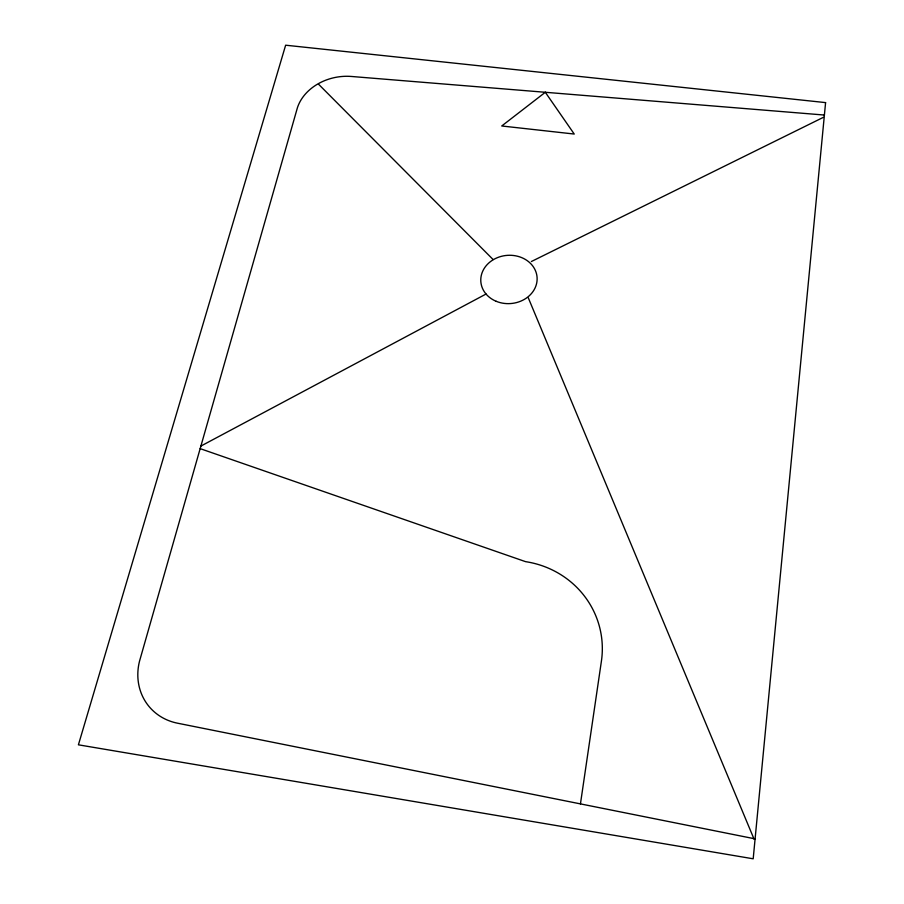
<?xml version="1.0" encoding="UTF-8"?>
<svg xmlns="http://www.w3.org/2000/svg" width="904" height="904" viewBox="0 0 904 904"><rect width="100%" height="100%" fill="white"/><g stroke="black" fill="none" stroke-linecap="round" stroke-linejoin="round"><path stroke-width="1.36" d="M580.447 803.893L601.409 661.174A91.937 88.841 -8.1 0 0 525.529 561.644L200.157 448.633M201.004 446.011L486.058 294.026M531.371 261.527L823.465 117.294M824.391 115.045L351.43 76.467A47.404 37.9 -10.9 0 0 297.427 107.7L139.521 661.174A58.647 52.76 -39.4 0 0 177.5 723.189L755.089 838.867M318.479 84.14L493.087 259.527M528.343 297.947L754.151 839.341M825.589 102.604L753.19 858.8L78.411 744.817L285.641 45.2L825.589 102.604M545.315 92.287L501.731 125.984L574.232 134.041L545.315 92.287M496.206 301.303A28.205 24.159 -4.7 0 0 537.089 277.528A28.205 24.159 -4.7 0 0 493.561 259.538A28.205 24.159 -4.7 0 0 496.206 301.303"/></g></svg>
